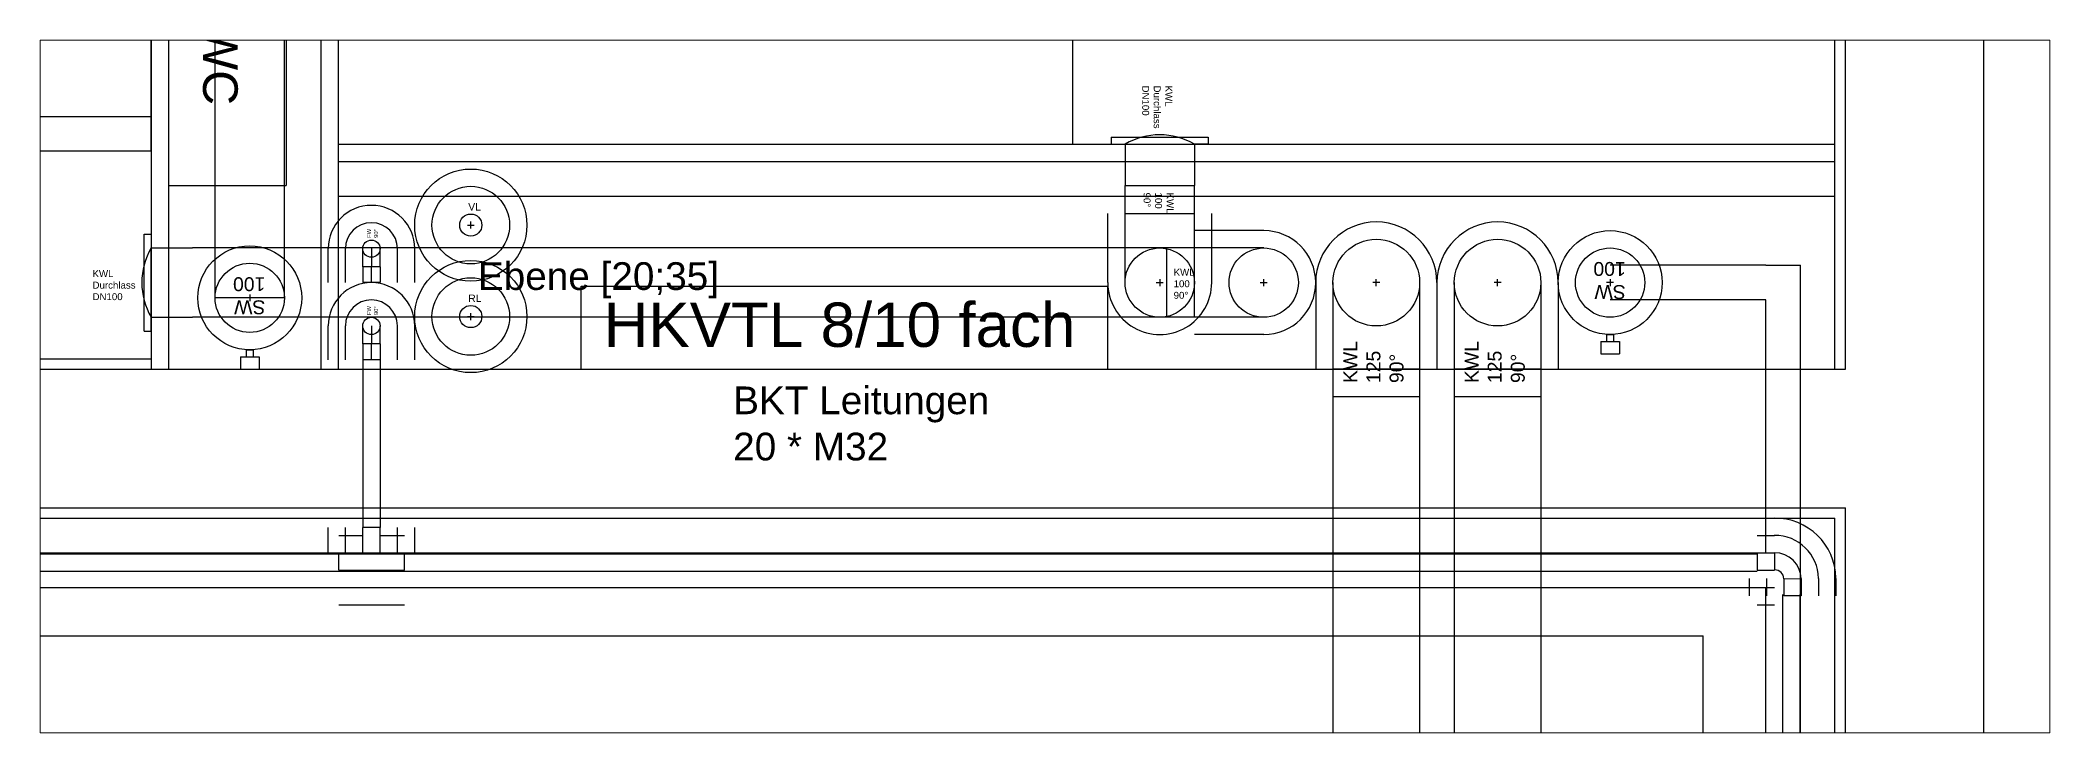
# Paper-space layout 'Ausdruck - Steigschacht Küche' of a CAD drawing. Extents: x -6600 to 16600, y 0 to 8000.
# The model-space entities are those that its viewports show. They can reach past a viewport. Long polylines and large blocks are cut down to what shows.
import ezdxf

# ---------------------------------------------------------------- set-up
doc = ezdxf.new("R2010")
doc.units = 0
doc.header["$LTSCALE"] = 2
for name, pattern in [('ACAD_ISO03W100', [30, 12, -18]), ('CENTER', [50.8, 31.75, -6.35, 6.35, -6.35]), ('CENTERX2', [101.6, 63.5, -12.7, 12.7, -12.7])]:
    doc.linetypes.add(name, pattern=pattern)
doc.layers.get('0').update_dxf_attribs({"lineweight": 25})
for name, color, linetype, lineweight in [('Hilfslinien', 7, 'Continuous', 25), ('Konstruktionslinien', 4, 'Continuous', 25), ('Rohbau ... Fassdendämmung', 6, 'Continuous', 25), ('Rohbau ... Holhwand ... Hohlwand-Dämmung', 6, 'Continuous', 25), ('TGA ... Dämmung', 6, 'Continuous', 25), ('TGA ... Frischwasser', 5, 'Continuous', 25), ('TGA ... Frischwasser ... Frischwasser kalt', 5, 'Continuous', 25), ('TGA ... Heizung', 7, 'Continuous', 25), ('TGA ... Heizung ... Betonkernaktivierung', 7, 'Continuous', 25), ('TGA ... KWL ... Abluft', 1, 'CENTERX2', 25), ('TGA ... Sanitärobjekte', 4, 'Continuous', 25)]:
    doc.layers.add(name, color=color, linetype=linetype, lineweight=lineweight)
for name, color, linetype, lineweight, true_color in [('Möbilierung ... Möbel', 16, 'Continuous', 25, 0x800000), ('Rohbau ... Durchbrüche', 6, 'Continuous', 25, 0xf12bff), ('Rohbau ... Holhwand', 136, 'Continuous', 25, 0x008080), ('Rohbau ... Innenputz', 216, 'Continuous', 25, 0x800080), ('Rohbau ... Mauerwerk', 12, 'Continuous', 25, 0xc40000), ('TGA ... Abwasser', 206, 'Continuous', 25, 0x55007f), ('TGA ... KWL', 160, 'Continuous', 25, 0x0055ff), ('TGA ... KWL ... Zuluft', 160, 'CENTER', 25, 0x0055ff)]:
    doc.layers.add(name, color=color, linetype=linetype, lineweight=lineweight, true_color=true_color)
doc.layers.add('TGA ... Montageraum', color=2, linetype='Continuous', lineweight=25, plot=False)
doc.layers.add('Viewports', color=21, linetype='ACAD_ISO03W100', lineweight=25, true_color=0xffaa7f, plot=False)
doc.styles.add('textstyle3', font='')
doc.styles.get('textstyle3').set_extended_font_data('Liberation Sans')

# ---------------------------------------------------------------- blocks, each defined once
blk = doc.blocks.new('WC-Schüssel')
for p, q in [((-52, 20), (0, 20)), ((0, -20), (0, 20)), ((-47, 15), (0, 15)), ((-60, -12), (-60, 12)), ((-55, -7), (-55, 7)), ((-47, -15), (0, -15)), ((-52, -20), (0, -20))]:
    blk.add_line(p, q)
for centre, start, end in [((-52, 12), 90, 180), ((-47, 7), 90, 180), ((-47, -7), 180, 270), ((-52, -12), 180, 270)]:
    blk.add_arc(centre, 8, start, end)
blk = doc.blocks.new('Schmutzwasser DN100')
at = {"layer": 'Konstruktionslinien'}
for p, q in [((-0.5, 0), (0.5, 0)), ((0, -0.5), (0, 0.5))]:
    blk.add_line(p, q, dxfattribs=at)
at = {"layer": 'TGA ... Abwasser'}
blk.add_circle((0, 0), 5, dxfattribs=at)
at = {"layer": 'TGA ... Montageraum'}
for p, q in [((1.35, 10.3), (-1.35, 10.3)), ((-1.35, 8.5), (-1.35, 10.3)), ((1.35, 8.5), (1.35, 10.3)), ((1.35, 8.5), (-1.35, 8.5)), ((-0.5, 7.5), (-0.5, 8.5)), ((0.5, 8.5), (-0.5, 8.5)), ((0.5, 7.5), (-0.5, 7.5)), ((0.5, 7.5), (0.5, 8.5))]:
    blk.add_line(p, q, dxfattribs=at)
blk.add_circle((0, 0), 7.5, dxfattribs=at)
at = {"layer": 'TGA ... Abwasser', "insert": (-2.25, 2.36), "char_height": 5, "attachment_point": 1, "style": 'textstyle3'}
blk.add_mtext('\\H2;SW\\P100', dxfattribs=at)
blk = doc.blocks.new('Duofix WC Element')
at = {"layer": 'TGA ... Sanitärobjekte'}
for p, q in [((-25, 17), (25, 17)), ((-25, 0), (-25, 17)), ((25, 0), (25, 17)), ((-25, 0), (25, 0))]:
    blk.add_line(p, q, dxfattribs=at)
at = {"layer": 'TGA ... Sanitärobjekte', "insert": (-20, 10), "char_height": 7.5, "attachment_point": 1, "style": 'textstyle3'}
blk.add_mtext('\\H5;Duofix WC', dxfattribs=at)
blk = doc.blocks.new('KWL-Tellerventil 100')
at = {"layer": 'TGA ... KWL'}
for p, q in [((-1, 0), (-1, 14)), ((-1, 14), (0, 14)), ((0, 14), (0, 12)), ((0, 12), (6, 12)), ((0, 2), (0, 12)), ((-1, 0), (0, 0)), ((0, 2), (6, 2)), ((0, 0), (0, 2))]:
    blk.add_line(p, q, dxfattribs=at)
blk.add_arc((8.66, 7), 10, 150, 210, dxfattribs=at)
at = {"layer": 'TGA ... KWL', "insert": (-8.45, 8.8), "char_height": 1, "attachment_point": 1, "style": 'textstyle3'}
blk.add_mtext('KWL\\PDurchlass\\PDN100', dxfattribs=at)
blk = doc.blocks.new('Frischwasser-Bogen 90 Projektion')
at = {"layer": 'Konstruktionslinien'}
for p in [(0, 6.25), (4.9, 6.25)]:
    blk.add_line(p, (2.3, 6.25), dxfattribs=at)
at = {"layer": 'TGA ... Dämmung'}
for p, q in [((0, 10), (4.9, 10)), ((0, 2.5), (4.9, 2.5))]:
    blk.add_line(p, q, dxfattribs=at)
blk.add_arc((4.9, 6.25), 3.75, 270, 90, dxfattribs=at)
at = {"layer": 'TGA ... Frischwasser'}
for p, q in [((0, 5), (0, 7.5)), ((2.3, 7.5), (0, 7.5)), ((2.3, 7.5), (4.9, 7.5)), ((2.3, 5), (2.3, 7.5)), ((2.3, 5), (0, 5)), ((2.3, 5), (4.9, 5))]:
    blk.add_line(p, q, dxfattribs=at)
blk.add_circle((4.9, 6.25), 1.25, dxfattribs=at)
at = {"layer": 'TGA ... Montageraum'}
for p, q in [((0, 12.5), (4.9, 12.5)), ((0, 0), (4.9, 0))]:
    blk.add_line(p, q, dxfattribs=at)
blk.add_arc((4.9, 6.25), 6.25, 270, 90, dxfattribs=at)
at = {"layer": 'TGA ... Frischwasser', "insert": (6.46, 6.89), "char_height": 2, "attachment_point": 1, "style": 'textstyle3'}
blk.add_mtext('\\H0.6;FW\\P90%%d', dxfattribs=at)
blk = doc.blocks.new('KWL-Bogen-90-100-Projektion')
at = {"layer": 'Konstruktionslinien'}
for p, q in [((13.5, 5), (14.5, 5)), ((14, 4.5), (14, 5.5))]:
    blk.add_line(p, q, dxfattribs=at)
at = {"layer": 'TGA ... KWL'}
for p, q in [((0, 0), (0, 10)), ((4, 10), (0, 10)), ((4, 0), (4, 10)), ((14, 10), (4, 10)), ((4, 0), (0, 0)), ((14, 0), (4, 0))]:
    blk.add_line(p, q, dxfattribs=at)
blk.add_circle((14, 5), 5, dxfattribs=at)
at = {"layer": 'TGA ... Montageraum'}
for p, q in [((14, 12.5), (4, 12.5)), ((14, -2.5), (4, -2.5))]:
    blk.add_line(p, q, dxfattribs=at)
blk.add_arc((14, 5), 7.5, 270, 90, dxfattribs=at)
at = {"layer": 'TGA ... KWL', "insert": (1, 7), "char_height": 1, "attachment_point": 1, "style": 'textstyle3'}
blk.add_mtext('KWL\\P100\\P90%%d', dxfattribs=at)
blk = doc.blocks.new('Frischwasser-T-Stück')
at = {"layer": 'TGA ... Dämmung'}
for p, q in [((-2.65, 9.45), (-2.65, 0)), ((4.85, 5.98), (4.85, 9.45)), ((2.35, 8.48), (6.05, 8.48)), ((4.85, 0), (4.85, 3.48)), ((2.35, 0.98), (6.05, 0.98))]:
    blk.add_line(p, q, dxfattribs=at)
at = {"layer": 'TGA ... Frischwasser'}
for p, q in [((-0.15, 9.45), (2.35, 9.45)), ((-0.15, 9.45), (-0.15, 0)), ((2.35, 5.98), (2.35, 9.45)), ((2.35, 5.98), (6.05, 5.98)), ((6.05, 3.48), (6.05, 5.98)), ((2.35, 0), (2.35, 3.48)), ((2.35, 3.48), (6.05, 3.48)), ((-0.15, 0), (2.35, 0))]:
    blk.add_line(p, q, dxfattribs=at)
at = {"layer": 'TGA ... Montageraum'}
for p, q in [((-5.15, 9.45), (-5.15, 0)), ((2.35, 10.98), (6.05, 10.98)), ((7.35, 5.98), (7.35, 9.45)), ((7.35, 0), (7.35, 3.48)), ((2.35, -1.52), (6.05, -1.52))]:
    blk.add_line(p, q, dxfattribs=at)
blk = doc.blocks.new('Frischwasser-Bogen 90')
at = {"layer": 'TGA ... Dämmung'}
for p, q in [((3.74, 8.84), (6.24, 8.84)), ((-2.5, 0), (-2.5, 2.5)), ((3.74, 1.34), (6.24, 1.34)), ((5, 0), (5, 2.5))]:
    blk.add_line(p, q, dxfattribs=at)
blk.add_arc((3.79, 2.55), 6.29, 90.7558, 180.7558, dxfattribs=at)
at = {"layer": 'TGA ... Frischwasser'}
for p, q in [((3.74, 6.34), (6.24, 6.34)), ((3.75, 3.84), (3.74, 6.34)), ((6.24, 6.34), (6.24, 3.84)), ((3.74, 3.84), (6.24, 3.84)), ((0, 0), (0, 2.5)), ((0, 2.5), (2.5, 2.5)), ((0, 0), (2.5, 0)), ((2.5, 0), (2.5, 2.5))]:
    blk.add_line(p, q, dxfattribs=at)
for radius, start, end in [(3.79, 90.7558, 180.7558), (1.3, 91.9981, 181.9981)]:
    blk.add_arc((3.79, 2.55), radius, start, end, dxfattribs=at)
at = {"layer": 'TGA ... Montageraum'}
for p, q in [((3.74, 11.34), (6.24, 11.34)), ((-5, 0), (-5, 2.5)), ((7.5, 0), (7.5, 2.5)), ((3.74, -1.16), (6.24, -1.16))]:
    blk.add_line(p, q, dxfattribs=at)
blk.add_arc((3.79, 2.55), 8.79, 90.7558, 180.7558, dxfattribs=at)
blk = doc.blocks.new('KWL-Bogen-90-125-Projektion')
at = {"layer": 'Konstruktionslinien'}
for p, q in [((16, 6.25), (17, 6.25)), ((16.5, 5.75), (16.5, 6.75))]:
    blk.add_line(p, q, dxfattribs=at)
at = {"layer": 'TGA ... KWL'}
for p, q in [((0, 0), (0, 12.5)), ((4, 12.5), (0, 12.5)), ((4, 0), (4, 12.5)), ((16.5, 12.5), (4, 12.5)), ((4, 0), (0, 0)), ((16.5, 0), (4, 0))]:
    blk.add_line(p, q, dxfattribs=at)
blk.add_circle((16.5, 6.25), 6.25, dxfattribs=at)
at = {"layer": 'TGA ... Montageraum'}
for p, q in [((16.5, 15), (4, 15)), ((16.5, -2.5), (4, -2.5))]:
    blk.add_line(p, q, dxfattribs=at)
blk.add_arc((16.5, 6.25), 8.75, 270, 90, dxfattribs=at)
at = {"layer": 'TGA ... KWL', "insert": (2, 11), "char_height": 2, "attachment_point": 1, "style": 'textstyle3'}
blk.add_mtext('KWL\\P125\\P90%%d', dxfattribs=at)
blk = doc.blocks.new('Heizung - Verteiler 10 fach')
at = {"layer": 'TGA ... Heizung'}
for p, q in [((0, 12), (76, 12)), ((0, 0), (0, 12)), ((76, 0), (76, 12)), ((0, 0), (76, 0))]:
    blk.add_line(p, q, dxfattribs=at)
at = {"layer": 'TGA ... Heizung', "insert": (3.25, 9.62), "char_height": 12, "attachment_point": 1, "style": 'textstyle3'}
blk.add_mtext('\\H6.4;HKVTL 8/10 fach', dxfattribs=at)
blk = doc.blocks.new('Heizung - Rücklauf')
at = {"layer": 'Konstruktionslinien'}
for p, q in [((-0.5, 0), (0.5, 0)), ((0, -0.5), (0, 0.5))]:
    blk.add_line(p, q, dxfattribs=at)
at = {"layer": 'TGA ... Dämmung'}
blk.add_circle((0, 0), 5.6, dxfattribs=at)
at = {"layer": 'TGA ... Heizung'}
blk.add_circle((0, 0), 1.6, dxfattribs=at)
at = {"layer": 'TGA ... Montageraum'}
blk.add_circle((0, 0), 8.1, dxfattribs=at)
at = {"layer": 'TGA ... Heizung', "insert": (-0.37, 3.17), "char_height": 2, "attachment_point": 1, "style": 'textstyle3'}
blk.add_mtext('\\H1.067;RL', dxfattribs=at)
blk = doc.blocks.new('Heizung - Vorlauf')
at = {"layer": 'Konstruktionslinien'}
for p, q in [((-0.5, 0), (0.5, 0)), ((0, -0.5), (0, 0.5))]:
    blk.add_line(p, q, dxfattribs=at)
at = {"layer": 'TGA ... Dämmung'}
blk.add_circle((0, 0), 5.6, dxfattribs=at)
at = {"layer": 'TGA ... Heizung'}
blk.add_circle((0, 0), 1.6, dxfattribs=at)
at = {"layer": 'TGA ... Montageraum'}
blk.add_circle((0, 0), 8.1, dxfattribs=at)
at = {"layer": 'TGA ... Heizung', "insert": (-0.37, 3.17), "char_height": 2, "attachment_point": 1, "style": 'textstyle3'}
blk.add_mtext('\\H1.06667;VL', dxfattribs=at)

msp = doc.modelspace()

# ---------------------------------------------------------------- linework, layer by layer
at = {"layer": 'Möbilierung ... Möbel'}
msp.add_line((1169, 505), (1169, 735), dxfattribs=at)
at = {"layer": 'Rohbau ... Fassdendämmung'}
msp.add_line((1300.5, -25.5), (1300.5, 838.25), dxfattribs=at)
at = {"layer": 'Rohbau ... Holhwand'}
for p, q in [((1063, 681), (1063, 472.5)), ((1060.5, 678.5), (1060.5, 472.5)), ((1038.5, 666.5), (1038.5, 472.5)), ((1036, 664), (1036, 472.5)), ((1063, 505), (1279, 505)), ((862, 434), (1260, 434)), ((1260, 0), (1260, 434))]:
    msp.add_line(p, q, dxfattribs=at)
at = {"layer": 'Rohbau ... Holhwand ... Hohlwand-Dämmung'}
for p, q in [((1063, 502.5), (1279, 502.5)), ((1063, 497.5), (1279, 497.5))]:
    msp.add_line(p, q, dxfattribs=at)
at = {"layer": 'Rohbau ... Innenputz'}
for p, q in [((1279, 472.5), (1279, 588.25)), ((875.5, 474), (1036, 474)), ((851, 451), (1279, 451)), ((1279, 0), (1279, 451))]:
    msp.add_line(p, q, dxfattribs=at)
at = {"layer": 'Rohbau ... Mauerwerk'}
for p, q in [((1280.5, 472.5), (1280.5, 588.25)), ((1300.5, -25.5), (1300.5, 588.25)), ((870, 472.5), (1280.5, 472.5)), ((851, 452.5), (1280.5, 452.5)), ((1280.5, -1.5), (1280.5, 452.5))]:
    msp.add_line(p, q, dxfattribs=at)
at = {"layer": 'TGA ... Abwasser'}
for p, q in [((1045.24, 482.8), (1045.24, 524)), ((1055.24, 482.8), (1055.24, 524)), ((1269, 487.5), (1246.55, 487.5)), ((1269, 487.5), (1274, 487.5)), ((1274, 0), (1274, 487.5)), ((1055.24, 482.8), (1045.24, 482.8)), ((1269, 482.5), (1246.55, 482.5)), ((1269, 446), (1269, 482.5)), ((862, 446), (1269, 446)), ((862, 441), (1269, 441)), ((1269, 0), (1269, 441))]:
    msp.add_line(p, q, dxfattribs=at)
at = {"layer": 'TGA ... Frischwasser ... Frischwasser kalt'}
for p, q in [((1066.55, 473.85), (1066.55, 449.66)), ((1069.05, 473.85), (1069.05, 449.66)), ((1267.78, 445.81), (862, 445.81)), ((1267.78, 443.31), (862, 443.31)), ((1271.44, 439.96), (1271.44, 129)), ((1273.94, 439.96), (1273.94, 129))]:
    msp.add_line(p, q, dxfattribs=at)
at = {"layer": 'TGA ... KWL'}
for p, q in [((1182.56, 490), (1042, 490)), ((1182.56, 480), (1042, 480))]:
    msp.add_line(p, q, dxfattribs=at)
at = {"layer": 'TGA ... KWL ... Abluft'}
for p, q in [((1206.56, 468.5), (1206.56, 20)), ((1219.06, 468.5), (1219.06, 20)), ((1224.06, 468.5), (1224.06, 20)), ((1236.56, 468.5), (1236.56, 20))]:
    msp.add_line(p, q, dxfattribs=at)

# ---------------------------------------------------------------- block references
at = {"layer": 'Hilfslinien', "rotation": 360}
msp.add_blockref('Heizung - Verteiler 10 fach', (1098.06, 472.5), dxfattribs=at)
at = {"layer": 'Möbilierung ... Möbel', "rotation": 180}
msp.add_blockref('Schmutzwasser DN100', (1050.24, 482.8), dxfattribs=at)
at = {"layer": 'Rohbau ... Holhwand', "rotation": 270}
msp.add_blockref('Duofix WC Element', (1038.5, 524), dxfattribs=at)
at = {"layer": 'TGA ... Abwasser', "rotation": 180}
msp.add_blockref('Schmutzwasser DN100', (1246.55, 485), dxfattribs=at)
at = {"layer": 'TGA ... Frischwasser', "rotation": 90}
for p in [(1074.05, 485), (1074.05, 473.85)]:
    msp.add_blockref('Frischwasser-Bogen 90 Projektion', p, dxfattribs=at)
at = {"layer": 'TGA ... Frischwasser ... Frischwasser kalt', "rotation": 270}
msp.add_blockref('Frischwasser-Bogen 90', (1267.78, 446), dxfattribs=at)
at = {"layer": 'TGA ... Heizung ... Betonkernaktivierung'}
for name, p in [('Heizung - Vorlauf', (1082.14, 493.3)), ('Heizung - Rücklauf', (1082.14, 480.1))]:
    msp.add_blockref(name, p, dxfattribs=at)
at = {"layer": 'TGA ... KWL'}
for name, p, rotation in [('KWL-Tellerventil 100', (1174.56, 505), 270), ('KWL-Bogen-90-100-Projektion', (1176.56, 499), 270), ('KWL-Bogen-90-125-Projektion', (1219.06, 468.5), 90), ('KWL-Bogen-90-125-Projektion', (1236.56, 468.5), 90)]:
    msp.add_blockref(name, p, dxfattribs=dict(at, rotation=rotation))
msp.add_blockref('KWL-Bogen-90-100-Projektion', (1182.56, 480), dxfattribs=at)
at = {"layer": 'TGA ... KWL ... Zuluft'}
msp.add_blockref('KWL-Tellerventil 100', (1036, 478), dxfattribs=at)
at = {"layer": 'TGA ... Montageraum', "rotation": 90}
msp.add_blockref('Frischwasser-T-Stück', (1072.55, 443.61), dxfattribs=at)
at = {"layer": 'TGA ... Sanitärobjekte', "rotation": 360}
msp.add_blockref('WC-Schüssel', (1036, 524), dxfattribs=at)

# ---------------------------------------------------------------- texts
at = {"layer": 'Rohbau ... Durchbrüche', "insert": (1120, 470), "char_height": 4, "attachment_point": 1, "style": 'textstyle3'}
msp.add_mtext('BKT Leitungen\\P20 * M32', dxfattribs=at)
at = {"layer": 'TGA ... KWL', "insert": (1083.16, 487.94), "char_height": 4, "attachment_point": 1, "style": 'textstyle3'}
msp.add_mtext('Ebene [20;35] ', dxfattribs=at)

psp = doc.layouts.new('Ausdruck - Steigschacht Küche')

# ---------------------------------------------------------------- viewports
at = {"layer": 'Viewports'}
psp.add_viewport(center=(5000, 4000), size=(23200, 8000), view_center_point=(1165, 470), view_height=100, dxfattribs=at)

doc.saveas('drawing.dxf')
